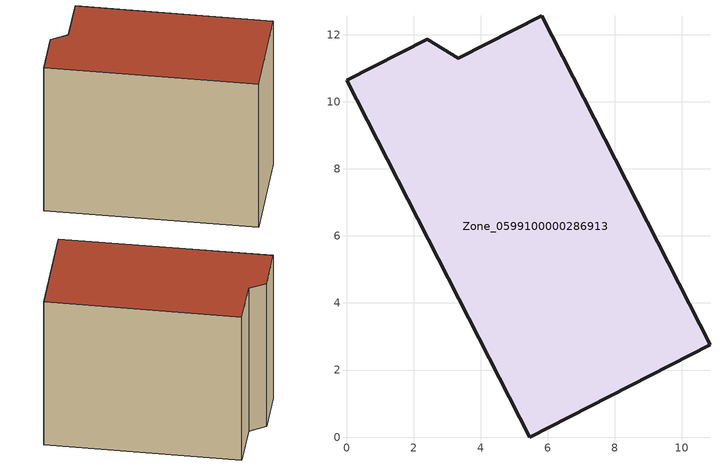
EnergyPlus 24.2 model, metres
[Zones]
Zone_0599100000286913
 floor ground (C_G): 5.46,0 0,10.64 2.41,11.87 3.34,11.3 5.82,12.56 10.84,2.76 z0
 wall outside (C_F): 5.82,12.56 3.34,11.3 2.41,11.87 0,10.64 5.46,0 10.84,2.76 5.82,12.56 z0:9.66
 roof outside (C_R): 5.46,0 10.84,2.76 5.82,12.56 3.34,11.3 2.41,11.87 0,10.64 z9.66
[BUILDING]
Pand.0599100000286913: North Axis=0; Terrain=City; Loads Convergence Tolerance Value=0.04; Temperature Convergence Tolerance Value=0.4; Solar Distribution=FullExterior; Maximum Number of Warmup Days=25; Minimum Number of Warmup Days=1
[Site:Location]
Rotterdam.The.Hague.AP_ZH_NLD Design_Conditions: Latitude=51.96; Longitude=4.45; Time Zone=1; Elevation=-4.5
[SITE:GROUNDTEMPERATURE:BUILDINGSURFACE]
18, 18, 18, 18, 18, 18, 18, 18, 18, 18, 18, 18
[MATERIAL] Thermal Absorptance=0.9; Solar Absorptance=0.7; Visible Absorptance=0.7
Name | Roughness | Thickness | Conductivity | Density | Specific Heat
G.TI.1946 | MediumSmooth | 0.15 | 1 | 540 | 1210
F.TI.1946 | Rough | 0.3 | 0.857143 | 1920 | 840
R.TI.1946 | MediumRough | 0.2 | 0.1 | 1500 | 1000
[CONSTRUCTION]
C_G: G.TI.1946
C_F: F.TI.1946
C_R: R.TI.1946
[ZONE]
Zone_0599100000286913: Type=1; Multiplier=1; Ceiling Height=Autocalculate; Volume=Autocalculate; Floor Area=autocalculate; Part of Total Floor Area=Yes
[ZONEINFILTRATION:DESIGNFLOWRATE]
Infil_Zone_0599100000286913: Zone or ZoneList or Space or SpaceList=Zone_0599100000286913; Schedule=AlwaysOn; Design Flow Rate Calculation Method=Flow/Area; Flow Rate per Floor Area=0.003; Constant Term Coefficient=1; Temperature Term Coefficient=0; Velocity Term Coefficient=0; Velocity Squared Term Coefficient=0
[HVACTEMPLATE:ZONE:IDEALLOADSAIRSYSTEM]
Zone_0599100000286913: Maximum Heating Supply Air Temperature=50; Minimum Cooling Supply Air Temperature=13; Maximum Heating Supply Air Humidity Ratio=0.0156; Minimum Cooling Supply Air Humidity Ratio=0.0077; Heating Limit=NoLimit; Cooling Limit=NoLimit; Dehumidification Control Type=ConstantSensibleHeatRatio; Cooling Sensible Heat Ratio=0.7; Dehumidification Setpoint=60; Humidification Control Type=None; Humidification Setpoint=30; Outdoor Air Method=None; Outdoor Air Flow Rate per Person=0.00944; Outdoor Air Flow Rate per Zone Floor Area=0; Outdoor Air Flow Rate per Zone=0; Demand Controlled Ventilation Type=None; Outdoor Air Economizer Type=NoEconomizer; Heat Recovery Type=None; Sensible Heat Recovery Effectiveness=0.7; Latent Heat Recovery Effectiveness=0.65
[ZONECONTROL:THERMOSTAT]
ThermostatControl_Zone_0599100000286913: Zone or ZoneList=Zone_0599100000286913; Control Type Schedule=DualSetpointControlType; Control 1=Thermostat_Zone_0599100000286913; Temperature Difference Between Cutout And Setpoint=0
[THERMOSTATSETPOINT:DUALSETPOINT]
Thermostat_Zone_0599100000286913: Heating Setpoint Temperature Schedule=HeatingSetpoint_Zone_0599100000286913; Cooling Setpoint Temperature Schedule=CoolingSetpoint_Zone_0599100000286913
[SCHEDULE:COMPACT]
HeatingSetpoint_Zone_0599100000286913: Through: 12/31, For: AllDays, Until: 24:00, 21
CoolingSetpoint_Zone_0599100000286913: Through: 12/31, For: AllDays, Until: 24:00, 24
DualSetpointControlType: Through: 12/31, For: AllDays, Until: 24:00, 4
AlwaysOn: Through: 12/31, For: AllDays, Until: 24:00, 1
